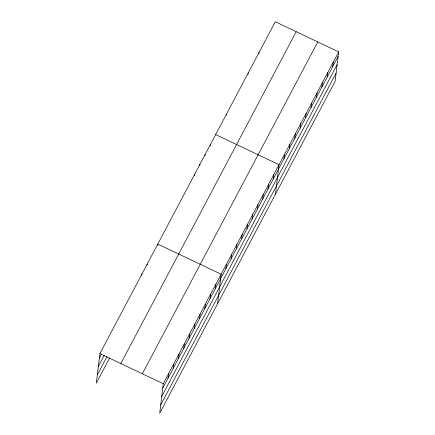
<?xml version="1.0" encoding="UTF-8"?>
<svg xmlns="http://www.w3.org/2000/svg" width="435" height="435" viewBox="0 0 435 435"><rect width="100%" height="100%" fill="white"/><g stroke="black" fill="none" stroke-linecap="round" stroke-linejoin="round"><path stroke-width="0.65" d="M338.68 51.857L163.277 383.724L159.705 413.25L335.108 81.383L338.68 51.857L275.295 21.75L99.892 353.617L96.32 383.143L109.631 357.962M141.837 275.246L141.989 273.968M147.095 265.29L147.253 264.012M157.622 245.378L157.774 244.1L221.159 274.208L217.587 303.733M167.997 378.243L168.541 373.768M194.456 175.691L194.608 174.408M173.26 368.287L173.804 363.812M199.719 165.735L199.872 164.452M178.524 358.331L179.062 353.856M204.977 155.779L205.135 154.496M183.782 348.375L184.326 343.9M210.241 145.823L210.399 144.54M189.046 338.419L189.589 333.944M194.309 328.463L194.853 323.988M199.573 318.507L200.111 314.032M226.347 115.351L226.499 114.068M204.831 308.551L205.374 304.076M210.094 298.595L210.638 294.12M215.358 288.639L215.896 284.164M248.032 74.32L248.189 73.036M225.879 268.732L226.423 264.252M231.143 258.776L231.686 254.296M258.874 53.804L259.032 52.521M236.406 248.82L236.944 244.339M241.664 238.864L242.208 234.383M246.928 228.908L247.471 224.427M252.191 218.952L252.735 214.471M257.455 208.996L257.993 204.515M262.713 199.04L263.257 194.559M267.976 189.084L268.52 184.603M273.24 179.128L273.778 174.647M275.469 194.217L279.042 164.691L215.657 134.584M283.924 158.911L284.463 154.43M289.346 148.656L289.884 144.175M294.767 138.395L295.305 133.915M300.188 128.14L300.726 123.66M305.609 117.88L306.148 113.399M311.03 107.624L311.569 103.144M316.452 97.364L316.995 92.883M321.873 87.109L322.417 82.628M327.294 76.848L327.838 72.373M332.715 66.593L333.259 62.113M99.354 358.097L101.518 353.998M98.353 366.362L104.231 355.237M97.32 374.878L106.918 356.722M120.81 363.551L296.213 31.684M142.365 373.785L317.762 41.923M162.739 388.199L338.136 56.332M161.738 396.47L337.136 64.603M160.705 404.985L336.108 73.118M99.892 353.617L163.277 383.724"/></g></svg>
